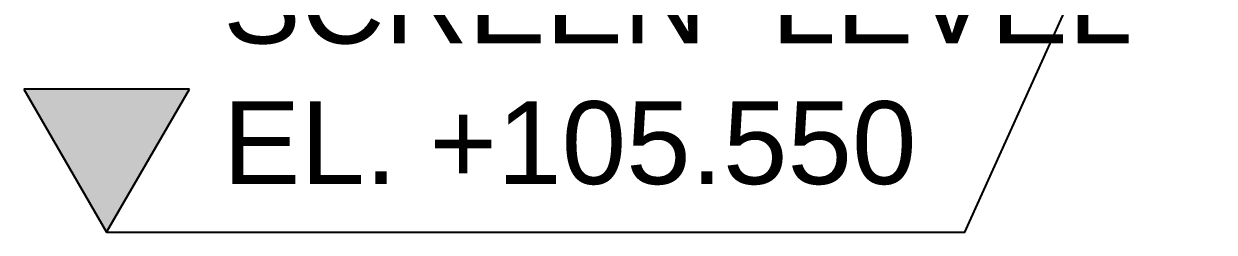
# Model space of a CAD drawing. Header units: millimetres. Extents: x 3774 to 718460, y -768339 to 192544.
# Drawn here: x 501882 to 504031, y -728167 to -727789 of the extents above; entities that cross this region are included whole.
import ezdxf

# ---------------------------------------------------------------- set-up
doc = ezdxf.new("R2010")
doc.units = ezdxf.units.MM
for name, color, linetype in [('000 - 0_SYM_DWG_GRIDLINE_MAIN_COLOR_251', 7, 'Continuous'), ('000 - 0_SYM_DWG_LEVEL_MAIN_COLOR_2', 7, 'Continuous'), ('000 - 0_SYM_DWG_LEVEL_TEXT', 7, 'Continuous')]:
    doc.layers.add(name, color=color, linetype=linetype)
doc.styles.add('Arial_1', font='arial.ttf', dxfattribs={"height": 125})

# ---------------------------------------------------------------- blocks, each defined once
blk = doc.blocks.new('*U6842')
at = {"layer": '000 - 0_SYM_DWG_LEVEL_MAIN_COLOR_2'}
blk.add_hatch(color=7, dxfattribs=at).paths.add_polyline_path([(-187.011, -4.823), (-190, -10), (-192.989, -4.823)])
at = {"layer": '000 - 0_SYM_DWG_GRIDLINE_MAIN_COLOR_251', "color": 7}
blk.add_lwpolyline([(-190, -10), (-159, -10), (-154.5, 0), (-150, 0)], dxfattribs=at)
at = {"layer": '000 - 0_SYM_DWG_LEVEL_MAIN_COLOR_2', "color": 7, "lineweight": 25}
for p, q in [((-187.011, -4.823), (-192.989, -4.823)), ((-192.989, -4.823), (-190, -10)), ((-190, -10), (-187.011, -4.823))]:
    blk.add_line(p, q, dxfattribs=at)
at = {"layer": '000 - 0_SYM_DWG_LEVEL_TEXT', "color": 7, "style": 'Arial_1'}
for tag, p in [('LV_NAME_1', (-185.775, 1.925)), ('LV_NAME_2', (-185.787, -3.165)), ('LV_NAME_3', (-185.798, -8.256))]:
    blk.add_attdef(tag, p, '', height=3, dxfattribs=at)

msp = doc.modelspace()

# ---------------------------------------------------------------- block references
at = {"color": 7}
ref = msp.add_blockref('*U6842', (511531.288, -727666.64), dxfattribs=dict(at, xscale=50, yscale=50, zscale=50))
ref.add_attrib('LV_NAME_2', 'SCREEN  LEVEL', (502241.952, -727824.905), dxfattribs={"layer": '000 - 0_SYM_DWG_LEVEL_TEXT', "color": 7, "height": 150, "style": 'Arial_1'})
ref.add_attrib('LV_NAME_3', 'EL. +105.550', (502241.382, -728079.418), dxfattribs={"layer": '000 - 0_SYM_DWG_LEVEL_TEXT', "color": 7, "height": 150, "style": 'Arial_1'})

doc.saveas('drawing.dxf')
